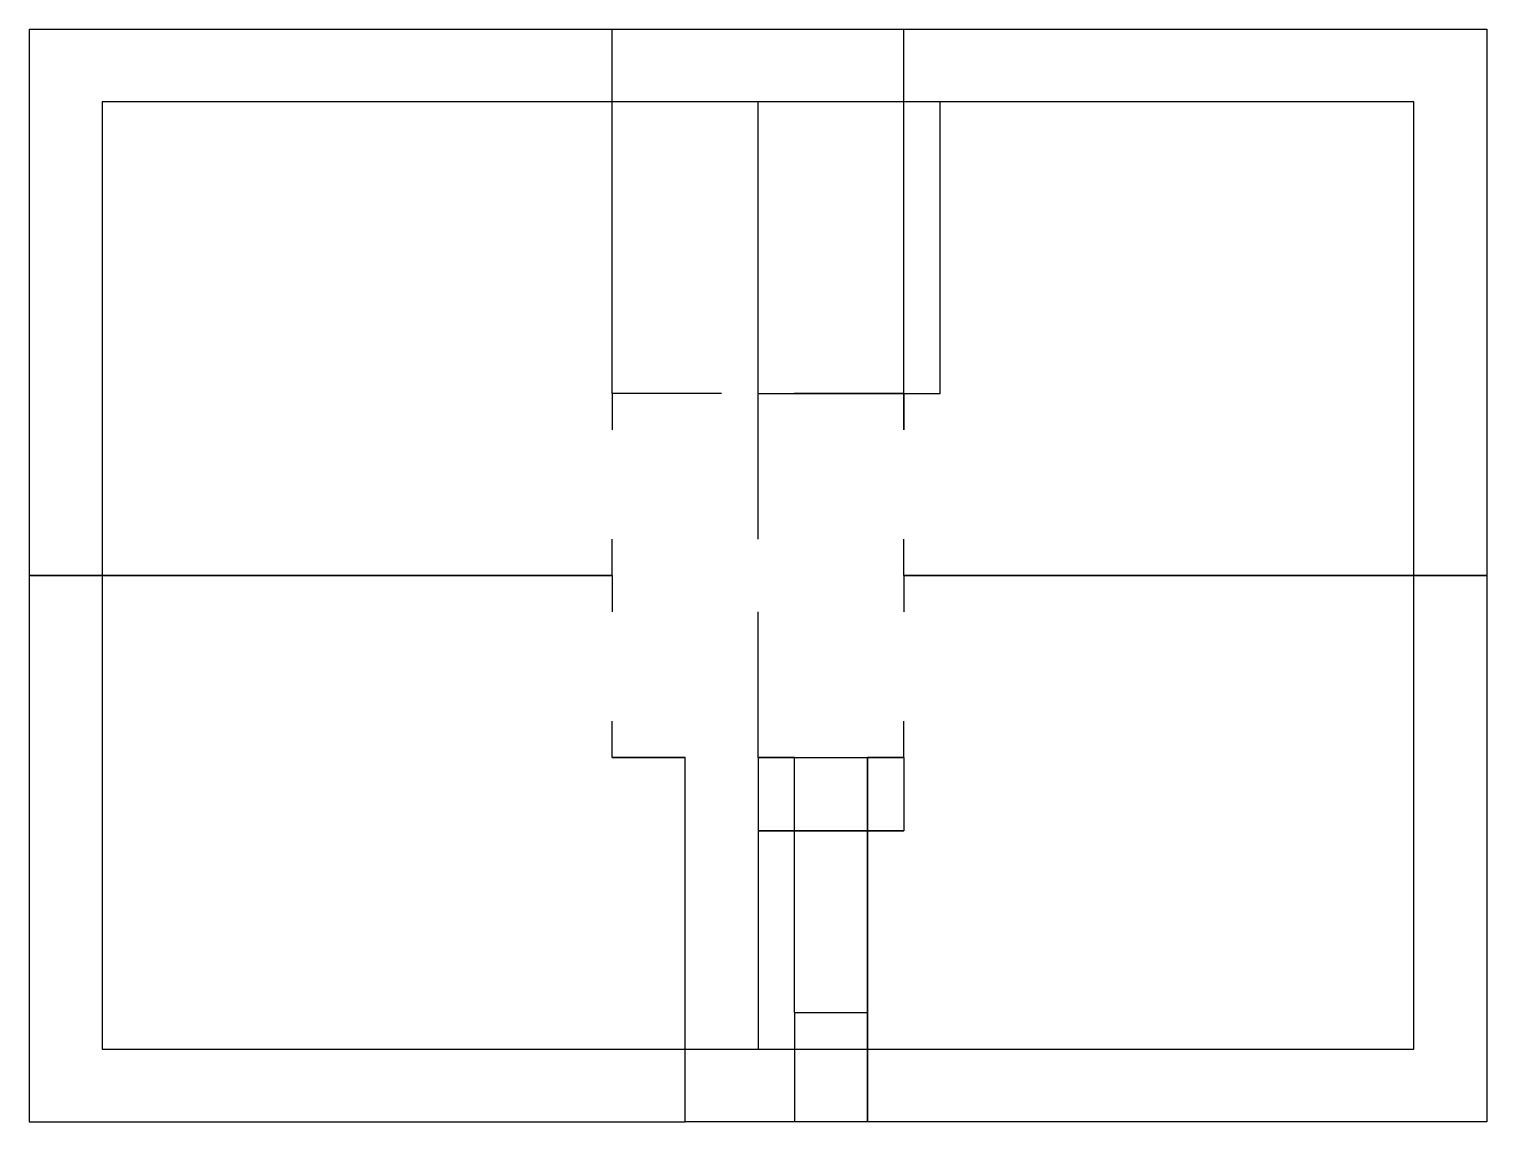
# Model space of a CAD drawing. Header units: millimetres. Extents: x 2.7 to 22.7, y -5.4 to 9.6.
import ezdxf

# ---------------------------------------------------------------- set-up
doc = ezdxf.new("R2010")
doc.units = ezdxf.units.MM
for name, color, linetype in [('Layer 1', 3, 'Continuous'), ('Layer 2', 1, 'Continuous'), ('Layer 3', 4, 'Continuous')]:
    doc.layers.add(name, color=color, linetype=linetype)

msp = doc.modelspace()

# ---------------------------------------------------------------- linework, layer by layer
at = {"layer": 'Layer 1'}
for p, q in [((2.689, 9.598), (22.689, 9.598)), ((2.689, 9.598), (2.689, -5.402)), ((10.689, 4.598), (10.689, 9.598)), ((14.689, 4.598), (14.689, 9.598)), ((22.689, 9.598), (22.689, -5.402)), ((12.189, 4.598), (10.689, 4.598)), ((10.689, 4.598), (10.689, 4.098)), ((13.185, 4.598), (14.689, 4.598)), ((14.689, 4.598), (14.689, 4.098)), ((10.689, 2.098), (10.689, 2.598)), ((14.689, 2.098), (14.689, 2.598)), ((10.689, 2.098), (2.689, 2.098)), ((10.689, 2.098), (10.689, 1.598)), ((14.689, 2.098), (22.689, 2.098)), ((14.689, 2.098), (14.689, 1.598)), ((10.689, -0.402), (10.689, 0.098)), ((14.689, -0.402), (14.689, 0.098)), ((10.689, -0.402), (11.689, -0.402)), ((11.689, -5.402), (11.689, -0.402)), ((13.189, -0.402), (12.689, -0.402)), ((13.189, -3.902), (13.189, -0.402)), ((14.189, -0.402), (14.189, -5.402)), ((14.189, -0.402), (14.689, -0.402)), ((13.189, -3.902), (13.189, -5.402)), ((13.189, -3.902), (14.189, -3.902)), ((2.689, -5.402), (11.689, -5.402)), ((22.689, -5.402), (13.189, -5.402))]:
    msp.add_line(p, q, dxfattribs=at)
at = {"layer": 'Layer 2'}
for p, q in [((2.689, 9.598), (10.689, 9.598)), ((2.689, 9.598), (2.689, 2.098)), ((10.689, 9.598), (14.689, 9.598)), ((10.689, 4.598), (10.689, 9.598)), ((14.689, 9.598), (22.689, 9.598)), ((14.689, 4.598), (14.689, 9.598)), ((22.689, 9.598), (22.689, 2.098)), ((12.189, 4.598), (10.689, 4.598)), ((10.689, 4.598), (10.689, 4.098)), ((14.689, 4.598), (13.185, 4.598)), ((14.689, 4.098), (14.689, 4.598)), ((10.689, 2.098), (10.689, 2.598)), ((14.689, 2.098), (14.689, 2.598)), ((2.689, 2.098), (10.689, 2.098)), ((2.689, 2.098), (2.689, -5.402)), ((10.689, 2.098), (10.689, 1.598)), ((22.689, 2.098), (14.689, 2.098)), ((14.689, 2.098), (14.689, 1.598)), ((22.689, 2.098), (22.689, -5.402)), ((10.689, -0.402), (10.689, 0.098)), ((14.689, -0.402), (14.689, 0.098)), ((11.689, -0.402), (10.689, -0.402)), ((11.689, -5.402), (11.689, -0.402)), ((13.189, -0.402), (12.689, -0.402)), ((13.189, -3.902), (13.189, -0.402)), ((13.189, -0.402), (14.189, -0.402)), ((14.189, -5.402), (14.189, -0.402)), ((14.689, -0.402), (14.189, -0.402)), ((14.689, -0.402), (14.689, -1.405)), ((14.689, -1.405), (12.689, -1.405)), ((2.689, -5.402), (11.689, -5.402)), ((14.689, -5.402), (11.689, -5.402)), ((22.689, -5.402), (14.689, -5.402))]:
    msp.add_line(p, q, dxfattribs=at)
at = {"layer": 'Layer 3'}
for p, q in [((21.689, 8.598), (3.689, 8.598)), ((3.689, 8.598), (3.689, -4.402)), ((12.689, 4.598), (12.689, 8.598)), ((15.189, 4.598), (15.189, 8.598)), ((21.689, -4.402), (21.689, 8.598)), ((12.689, 2.598), (12.689, 4.598)), ((12.689, 4.598), (13.685, 4.598)), ((14.687, 4.598), (15.189, 4.598)), ((12.689, -0.402), (12.689, 1.598)), ((12.689, -0.402), (12.689, -1.405)), ((12.689, -0.402), (14.689, -0.402)), ((12.689, -1.405), (14.689, -1.405)), ((12.689, -1.405), (12.689, -4.402)), ((3.689, -4.402), (21.689, -4.402))]:
    msp.add_line(p, q, dxfattribs=at)

doc.saveas('drawing.dxf')
